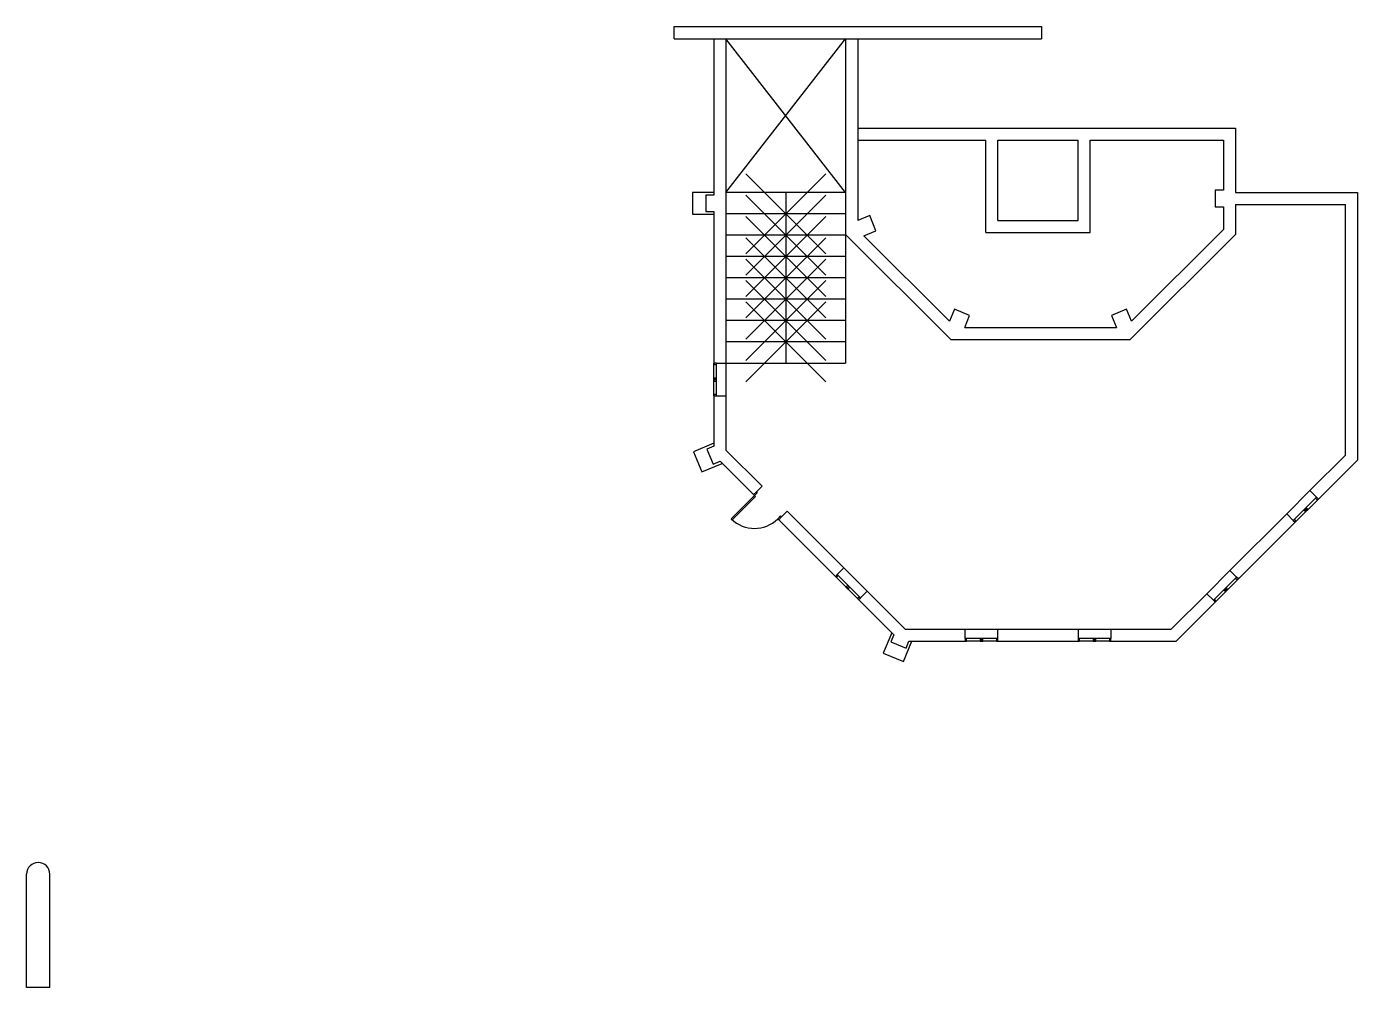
# Model space of a CAD drawing. Header units: millimetres. Extents: x 2027 to 2227, y 2574 to 3071.
# Drawn here: x 2075.66 to 2109.02, y 2832.37 to 2856.45 of the extents above; entities that cross this region are included whole.
import ezdxf

# ---------------------------------------------------------------- set-up
doc = ezdxf.new("R2010")
doc.units = ezdxf.units.MM
doc.header["$PDMODE"] = 3
for name, color, linetype in [('CarpinteriaExterior', 130, 'Continuous'), ('PrimerPlano', 160, 'Continuous'), ('SegundoPlano', 250, 'Continuous')]:
    doc.layers.add(name, color=color, linetype=linetype)

msp = doc.modelspace()

# ---------------------------------------------------------------- linework, layer by layer
at = {"layer": 'CarpinteriaExterior'}
for p, q in [((2092.89, 2847.192), (2092.89, 2848.014)), ((2092.957, 2847.192), (2092.957, 2848.014)), ((2107.996, 2844.656), (2107.414, 2844.074)), ((2108.043, 2844.608), (2107.462, 2844.027)), ((2096.515, 2842.086), (2095.934, 2842.668)), ((2096.563, 2842.134), (2095.981, 2842.715)), ((2105.992, 2842.652), (2105.411, 2842.07)), ((2106.039, 2842.604), (2105.458, 2842.023)), ((2100.008, 2841.113), (2099.186, 2841.113)), ((2100.008, 2841.046), (2099.186, 2841.046)), ((2102.842, 2841.113), (2102.02, 2841.113)), ((2102.842, 2841.046), (2102.02, 2841.046)), ((2075.658, 2832.365), (2075.658, 2835.207)), ((2076.239, 2832.365), (2076.239, 2835.207)), ((2076.239, 2832.365), (2075.658, 2832.365))]:
    msp.add_line(p, q, dxfattribs=at)
for points in [[(2092.957, 2848.014), (2092.89, 2848.014), (2092.89, 2847.978), (2092.957, 2847.978), (2092.957, 2848.014)], [(2092.957, 2847.639), (2092.89, 2847.639), (2092.89, 2847.603), (2092.957, 2847.603), (2092.957, 2847.639)], [(2092.957, 2847.603), (2092.89, 2847.603), (2092.89, 2847.567), (2092.957, 2847.567), (2092.957, 2847.603)], [(2092.957, 2847.228), (2092.89, 2847.228), (2092.89, 2847.192), (2092.957, 2847.192), (2092.957, 2847.228)], [(2107.97, 2844.63), (2108.018, 2844.583), (2108.043, 2844.608), (2107.996, 2844.656), (2107.97, 2844.63)], [(2107.679, 2844.339), (2107.727, 2844.292), (2107.753, 2844.318), (2107.705, 2844.365), (2107.679, 2844.339)], [(2107.705, 2844.365), (2107.753, 2844.318), (2107.778, 2844.343), (2107.731, 2844.391), (2107.705, 2844.365)], [(2107.414, 2844.074), (2107.462, 2844.027), (2107.488, 2844.053), (2107.44, 2844.1), (2107.414, 2844.074)], [(2095.981, 2842.715), (2095.934, 2842.668), (2095.96, 2842.642), (2096.007, 2842.689), (2095.981, 2842.715)], [(2105.966, 2842.626), (2106.014, 2842.579), (2106.039, 2842.604), (2105.992, 2842.652), (2105.966, 2842.626)], [(2096.246, 2842.45), (2096.199, 2842.403), (2096.225, 2842.377), (2096.272, 2842.424), (2096.246, 2842.45)], [(2096.272, 2842.424), (2096.225, 2842.377), (2096.25, 2842.351), (2096.298, 2842.399), (2096.272, 2842.424)], [(2096.537, 2842.159), (2096.49, 2842.112), (2096.515, 2842.086), (2096.563, 2842.134), (2096.537, 2842.159)], [(2105.676, 2842.335), (2105.723, 2842.288), (2105.749, 2842.314), (2105.701, 2842.361), (2105.676, 2842.335)], [(2105.701, 2842.361), (2105.749, 2842.314), (2105.774, 2842.339), (2105.727, 2842.387), (2105.701, 2842.361)], [(2105.411, 2842.07), (2105.458, 2842.023), (2105.484, 2842.049), (2105.436, 2842.096), (2105.411, 2842.07)], [(2099.186, 2841.113), (2099.186, 2841.046), (2099.222, 2841.046), (2099.222, 2841.113), (2099.186, 2841.113)], [(2099.561, 2841.113), (2099.561, 2841.046), (2099.597, 2841.046), (2099.597, 2841.113), (2099.561, 2841.113)], [(2099.597, 2841.113), (2099.597, 2841.046), (2099.633, 2841.046), (2099.633, 2841.113), (2099.597, 2841.113)], [(2099.972, 2841.113), (2099.972, 2841.046), (2100.008, 2841.046), (2100.008, 2841.113), (2099.972, 2841.113)], [(2102.02, 2841.113), (2102.02, 2841.046), (2102.056, 2841.046), (2102.056, 2841.113), (2102.02, 2841.113)], [(2102.395, 2841.113), (2102.395, 2841.046), (2102.431, 2841.046), (2102.431, 2841.113), (2102.395, 2841.113)], [(2102.431, 2841.113), (2102.431, 2841.046), (2102.467, 2841.046), (2102.467, 2841.113), (2102.431, 2841.113)], [(2102.806, 2841.113), (2102.806, 2841.046), (2102.842, 2841.046), (2102.842, 2841.113), (2102.806, 2841.113)]]:
    msp.add_lwpolyline(points, dxfattribs=at)
for points in [[(2093.348, 2844.09), (2093.325, 2844.114), (2093.906, 2844.695), (2093.93, 2844.672)], [(2093.906, 2844.695), (2093.882, 2844.719), (2093.954, 2844.79), (2093.977, 2844.767)], [(2094.512, 2844.09), (2094.488, 2844.114), (2094.559, 2844.185), (2094.583, 2844.161)]]:
    msp.add_lwpolyline(points, close=True, dxfattribs=at)
for centre, radius, start, end in [((2093.906, 2844.695), 0.823, 225, 315), ((2075.949, 2835.207), 0.291, 0, 180)]:
    msp.add_arc(centre, radius, start, end, dxfattribs=at)
at = {"layer": 'PrimerPlano'}
for p, q in [((2091.892, 2856.452), (2095.136, 2856.452)), ((2091.892, 2856.15), (2091.892, 2856.452)), ((2095.136, 2856.452), (2101.102, 2856.452)), ((2101.102, 2856.452), (2101.102, 2856.15)), ((2091.892, 2856.15), (2095.136, 2856.15)), ((2092.89, 2856.15), (2092.89, 2852.227)), ((2093.191, 2856.15), (2093.191, 2848.014)), ((2095.136, 2856.15), (2096.931, 2856.15)), ((2096.191, 2856.15), (2096.191, 2851.242)), ((2096.493, 2856.15), (2096.493, 2851.589)), ((2096.931, 2856.15), (2101.102, 2856.15)), ((2096.493, 2853.909), (2105.964, 2853.909)), ((2105.964, 2853.909), (2105.964, 2852.294)), ((2096.493, 2853.607), (2099.706, 2853.607)), ((2099.706, 2851.294), (2099.706, 2853.607)), ((2100.008, 2853.607), (2102.02, 2853.607)), ((2100.008, 2851.595), (2100.008, 2853.607)), ((2102.02, 2851.595), (2102.02, 2853.607)), ((2102.322, 2853.607), (2105.662, 2853.607)), ((2102.322, 2851.294), (2102.322, 2853.607)), ((2105.662, 2853.607), (2105.662, 2852.348)), ((2092.349, 2852.294), (2092.349, 2851.748)), ((2092.89, 2852.294), (2092.349, 2852.294)), ((2092.684, 2852.227), (2092.684, 2851.816)), ((2092.89, 2852.227), (2092.684, 2852.227)), ((2105.456, 2852.348), (2105.456, 2851.937)), ((2105.662, 2852.348), (2105.456, 2852.348)), ((2105.964, 2852.294), (2109.02, 2852.294)), ((2109.02, 2852.294), (2109.02, 2845.586)), ((2105.456, 2851.937), (2105.662, 2851.937)), ((2105.662, 2851.937), (2105.662, 2851.367)), ((2105.964, 2851.992), (2105.964, 2851.242)), ((2105.964, 2851.992), (2108.719, 2851.992)), ((2108.719, 2845.711), (2108.719, 2851.992)), ((2092.349, 2851.748), (2092.89, 2851.748)), ((2092.684, 2851.816), (2092.89, 2851.816)), ((2092.89, 2851.816), (2092.89, 2848.014)), ((2096.794, 2851.714), (2096.493, 2851.589)), ((2096.952, 2851.334), (2096.794, 2851.714)), ((2100.008, 2851.595), (2102.02, 2851.595)), ((2096.191, 2851.242), (2098.828, 2848.605)), ((2096.651, 2851.209), (2096.952, 2851.334)), ((2096.651, 2851.209), (2098.796, 2849.064)), ((2099.706, 2851.294), (2102.322, 2851.294)), ((2105.964, 2851.242), (2103.327, 2848.605)), ((2103.359, 2849.064), (2105.662, 2851.367)), ((2098.92, 2849.365), (2098.796, 2849.064)), ((2099.3, 2849.208), (2098.92, 2849.365)), ((2099.176, 2848.907), (2099.3, 2849.208)), ((2103.235, 2849.365), (2102.855, 2849.208)), ((2102.855, 2849.208), (2102.98, 2848.907)), ((2103.359, 2849.064), (2103.235, 2849.365)), ((2099.176, 2848.907), (2102.98, 2848.907)), ((2098.828, 2848.605), (2103.327, 2848.605)), ((2092.957, 2848.014), (2093.191, 2848.014)), ((2092.89, 2847.192), (2092.89, 2845.934)), ((2092.957, 2847.192), (2093.191, 2847.192)), ((2093.191, 2847.192), (2093.191, 2845.837)), ((2092.89, 2846.007), (2092.377, 2845.795)), ((2092.89, 2845.934), (2092.713, 2845.861)), ((2092.713, 2845.861), (2092.87, 2845.481)), ((2093.191, 2845.837), (2094.096, 2844.933)), ((2092.377, 2845.795), (2092.586, 2845.291)), ((2092.586, 2845.291), (2093.098, 2845.503)), ((2092.87, 2845.481), (2093.047, 2845.555)), ((2093.93, 2844.672), (2093.047, 2845.555)), ((2107.83, 2844.822), (2108.719, 2845.711)), ((2109.02, 2845.586), (2108.043, 2844.608)), ((2093.954, 2844.79), (2094.096, 2844.933)), ((2107.83, 2844.822), (2107.996, 2844.656)), ((2094.583, 2844.161), (2094.725, 2844.303)), ((2094.725, 2844.303), (2096.147, 2842.881)), ((2105.826, 2842.818), (2107.249, 2844.24)), ((2107.249, 2844.24), (2107.414, 2844.074)), ((2095.934, 2842.668), (2094.512, 2844.09)), ((2107.462, 2844.027), (2106.039, 2842.604)), ((2095.981, 2842.715), (2096.147, 2842.881)), ((2105.826, 2842.818), (2105.992, 2842.652)), ((2096.563, 2842.134), (2096.729, 2842.3)), ((2096.729, 2842.3), (2097.681, 2841.348)), ((2104.356, 2841.348), (2105.245, 2842.236)), ((2105.245, 2842.236), (2105.411, 2842.07)), ((2097.398, 2841.203), (2096.515, 2842.086)), ((2105.458, 2842.023), (2104.481, 2841.046)), ((2097.347, 2841.255), (2097.135, 2840.742)), ((2097.398, 2841.203), (2097.325, 2841.026)), ((2097.681, 2841.348), (2099.186, 2841.348)), ((2099.186, 2841.113), (2099.186, 2841.348)), ((2100.008, 2841.348), (2102.02, 2841.348)), ((2100.008, 2841.113), (2100.008, 2841.348)), ((2102.02, 2841.348), (2102.02, 2841.113)), ((2102.842, 2841.348), (2104.356, 2841.348)), ((2102.842, 2841.348), (2102.842, 2841.113)), ((2097.325, 2841.026), (2097.705, 2840.869)), ((2097.639, 2840.533), (2097.851, 2841.046)), ((2097.705, 2840.869), (2097.778, 2841.046)), ((2097.778, 2841.046), (2099.186, 2841.046)), ((2100.008, 2841.046), (2102.02, 2841.046)), ((2102.842, 2841.046), (2104.481, 2841.046)), ((2097.135, 2840.742), (2097.639, 2840.533))]:
    msp.add_line(p, q, dxfattribs=at)
at = {"layer": 'SegundoPlano'}
for p, q in [((2096.191, 2852.294), (2093.191, 2856.15)), ((2093.191, 2852.294), (2096.191, 2856.15)), ((2096.191, 2852.294), (2093.191, 2852.294)), ((2094.691, 2852.294), (2094.691, 2848.014)), ((2096.191, 2851.759), (2093.191, 2851.759)), ((2096.191, 2851.224), (2093.191, 2851.224)), ((2096.191, 2851.242), (2096.191, 2848.014)), ((2096.191, 2850.689), (2093.191, 2850.689)), ((2096.191, 2850.154), (2093.191, 2850.154)), ((2096.191, 2849.619), (2093.191, 2849.619)), ((2096.191, 2849.084), (2093.191, 2849.084)), ((2096.191, 2848.549), (2093.191, 2848.549)), ((2093.191, 2848.014), (2093.191, 2847.192)), ((2093.191, 2848.014), (2096.191, 2848.014)), ((2107.249, 2844.24), (2107.83, 2844.822)), ((2096.147, 2842.881), (2096.729, 2842.3)), ((2105.245, 2842.236), (2105.826, 2842.818)), ((2099.186, 2841.348), (2100.008, 2841.348)), ((2102.02, 2841.348), (2102.842, 2841.348))]:
    msp.add_line(p, q, dxfattribs=at)
for p in [(2094.691, 2851.759), (2094.691, 2851.224), (2094.691, 2850.689), (2094.691, 2850.154), (2094.691, 2849.619), (2094.691, 2849.084), (2094.691, 2848.549)]:
    msp.add_point(p, dxfattribs=at)

doc.saveas('drawing.dxf')
